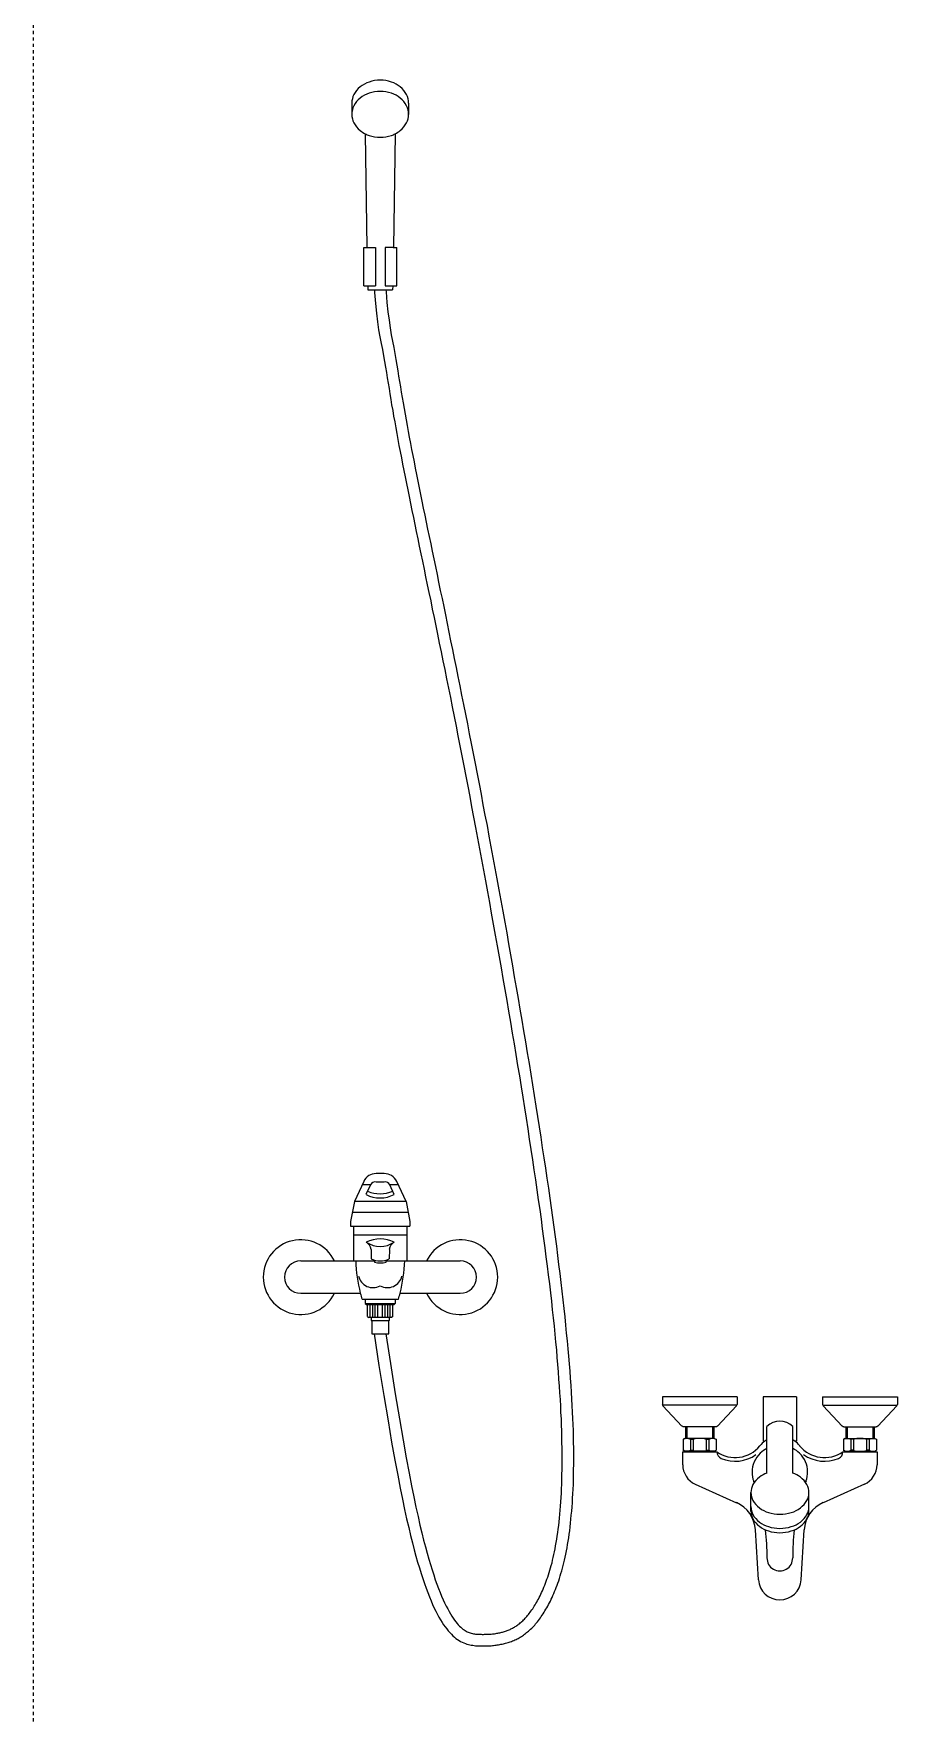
# Model space of a CAD drawing. Header units: inches. Extents: x -292 to 2932, y -132 to 3398.
# Drawn here: x 479.6 to 506.5, y 1058.1 to 1110.4 of the extents above; entities that cross this region are included whole.
import ezdxf

# ---------------------------------------------------------------- set-up
doc = ezdxf.new("R2010")
doc.units = ezdxf.units.IN
doc.header["$MEASUREMENT"] = 0
doc.linetypes.add('DASHDOT2', pattern=[0.5, 0.25, -0.125, 0, -0.125])

# ---------------------------------------------------------------- blocks, each defined once
blk = doc.blocks.new('showerheads_and_shower_faucets')
at = {"color": 18, "linetype": 'DASHDOT2', "true_color": 0x000000, "transparency": 33554541}
blk.add_line((2675.8, 1080.2), (2675.8, 3386.4), dxfattribs=at)
at = {"color": 18, "true_color": 0x000000, "transparency": 33554541}
for p, q in [((2927.8, 3311.6), (2927.8, 3302.7)), ((2972.7, 3311.6), (2972.7, 3302.7)), ((2938.3, 3287.3), (2939.8, 3197.3)), ((2962.2, 3287.3), (2960.7, 3197.3)), ((2937.2, 3166.8), (2937.2, 3197.3)), ((2937.2, 3197.3), (2939.9, 3197.3)), ((2939.9, 3197.3), (2946.5, 3197.3)), ((2946.5, 3197.3), (2946.5, 3166.8)), ((2960.6, 3197.3), (2954.1, 3197.3)), ((2954.1, 3197.3), (2954.1, 3166.8)), ((2960.6, 3197.3), (2963.3, 3197.3)), ((2963.3, 3166.8), (2963.3, 3197.3)), ((2937.2, 3166.8), (2940.4, 3166.8)), ((2940.4, 3166.8), (2940.4, 3163.7)), ((2940.4, 3166.8), (2946.5, 3166.8)), ((2954.1, 3166.8), (2960.2, 3166.8)), ((2960.2, 3166.8), (2960.1, 3163.7)), ((2960.2, 3166.8), (2963.3, 3166.8)), ((2940.4, 3163.7), (2945.9, 3163.7)), ((2945.9, 3163.7), (2955.1, 3163.7)), ((2955.1, 3163.7), (2960.1, 3163.7)), ((2970.8, 2442), (2929.8, 2442)), ((2926.8, 2422.3), (2929.1, 2422.3)), ((2929.1, 2422.3), (2929.1, 2394.8)), ((2929.1, 2422.3), (2971.4, 2422.3)), ((2971.4, 2422.3), (2971.4, 2394.8)), ((2971.4, 2422.3), (2973.8, 2422.3)), ((2929.1, 2415.5), (2971.4, 2415.5)), ((2887.3, 2394.8), (2914, 2394.8)), ((2914, 2394.8), (2929.1, 2394.8)), ((2929.1, 2394.8), (2930.9, 2394.8)), ((2930.9, 2394.8), (2945.7, 2394.8)), ((2943.1, 2404), (2943.1, 2396.4)), ((2945.7, 2395.5), (2945.7, 2393.9)), ((2954.8, 2395.5), (2954.8, 2393.9)), ((2954.8, 2394.8), (2969.6, 2394.8)), ((2957.5, 2404), (2957.4, 2396.4)), ((2969.6, 2394.8), (2971.4, 2394.8)), ((2971.4, 2394.8), (2987, 2394.8)), ((2987, 2394.8), (3013.7, 2394.8)), ((2887.3, 2369.2), (2914, 2369.2)), ((2914, 2369.2), (2934.6, 2369.2)), ((2965.9, 2369.2), (2987, 2369.2)), ((2987, 2369.2), (3013.7, 2369.2)), ((2935.9, 2364.6), (2938.4, 2364.6)), ((2938.4, 2364.6), (2962.1, 2364.6)), ((2938.4, 2364.5), (2938.4, 2361.2)), ((2938.4, 2361.2), (2962.1, 2361.2)), ((2938.4, 2361.2), (2939.3, 2360.3)), ((2939.3, 2360.3), (2940.8, 2360.3)), ((2940.8, 2360.3), (2940.3, 2359.9)), ((2940.3, 2350.8), (2940.3, 2359.9)), ((2941.4, 2360.3), (2940.8, 2360.3)), ((2940.8, 2360.3), (2959.7, 2360.3)), ((2959.1, 2360.3), (2941.4, 2360.3)), ((2942.3, 2350.8), (2942.3, 2359.9)), ((2944.3, 2350.8), (2944.3, 2359.9)), ((2946.3, 2350.8), (2946.3, 2359.9)), ((2948.3, 2350.8), (2948.3, 2359.9)), ((2952.2, 2350.8), (2952.2, 2359.9)), ((2954.2, 2350.8), (2954.2, 2359.9)), ((2956.2, 2350.8), (2956.2, 2359.9)), ((2958.2, 2350.8), (2958.2, 2359.9)), ((2959.7, 2360.3), (2959.1, 2360.3)), ((2960.2, 2359.9), (2959.7, 2360.3)), ((2959.7, 2360.3), (2961.3, 2360.3)), ((2960.2, 2350.8), (2960.2, 2359.9)), ((2961.3, 2360.3), (2962.1, 2361.2)), ((2962.1, 2364.6), (2964.7, 2364.6)), ((2962.1, 2364.5), (2962.1, 2361.2)), ((2940.3, 2350.8), (2941.2, 2350)), ((2943.2, 2350), (2941.2, 2350)), ((2943.2, 2350), (2943.2, 2347.6)), ((2957.3, 2350), (2943.2, 2350)), ((2943.6, 2347.2), (2943.6, 2337.2)), ((2956.8, 2347.4), (2943.7, 2347.4)), ((2956.9, 2347.2), (2956.9, 2337.2)), ((2959.3, 2350), (2957.3, 2350)), ((2957.3, 2350), (2957.3, 2347.6)), ((2960.2, 2350.8), (2959.3, 2350)), ((2943.7, 2337), (2945.4, 2337)), ((2945.4, 2337), (2954.7, 2337)), ((2954.7, 2337), (2956.8, 2337)), ((3232.9, 2287.3), (3173.7, 2287.3)), ((3173.7, 2287.3), (3173.7, 2281.2)), ((3232.7, 2280.5), (3173.8, 2280.5)), ((3174.1, 2280), (3189.2, 2264.1)), ((3217.3, 2264.1), (3232.4, 2280)), ((3232.9, 2287.3), (3232.9, 2281.2)), ((3279.8, 2287.3), (3253.6, 2287.3)), ((3300.6, 2287.3), (3359.8, 2287.3)), ((3300.6, 2287.3), (3300.6, 2281.2)), ((3300.7, 2280.5), (3359.7, 2280.5)), ((3316.2, 2264.1), (3301, 2280)), ((3359.3, 2280), (3344.2, 2264.1)), ((3359.8, 2287.3), (3359.8, 2281.2)), ((3192.1, 2263.6), (3190.5, 2263.6)), ((3214.5, 2263.6), (3192.1, 2263.6)), ((3192.1, 2263.6), (3192.1, 2254.3)), ((3193.1, 2263.6), (3193.1, 2254.3)), ((3213.5, 2263.6), (3213.5, 2254.3)), ((3214.5, 2263.6), (3214.5, 2254.3)), ((3216.1, 2263.6), (3214.5, 2263.6)), ((3256.5, 2226.9), (3256.5, 2263.7)), ((3277, 2226.9), (3277, 2263.7)), ((3317.4, 2263.6), (3319, 2263.6)), ((3319, 2263.6), (3341.4, 2263.6)), ((3319, 2263.6), (3319, 2254.3)), ((3320, 2263.6), (3320, 2254.3)), ((3340.4, 2263.6), (3340.4, 2254.3)), ((3341.4, 2263.6), (3341.4, 2254.3)), ((3341.4, 2263.6), (3343, 2263.6)), ((3191.4, 2254.3), (3190.2, 2253.6)), ((3190.2, 2253.6), (3190.2, 2244.9)), ((3192.1, 2254.3), (3191.4, 2254.3)), ((3214.5, 2254.3), (3192.1, 2254.3)), ((3196.1, 2253.6), (3198.2, 2253.6)), ((3196.1, 2253.6), (3196.1, 2244.9)), ((3198.2, 2253.6), (3198.2, 2244.9)), ((3208.3, 2253.6), (3210.5, 2253.6)), ((3208.3, 2253.6), (3208.3, 2244.9)), ((3210.5, 2253.6), (3210.5, 2244.9)), ((3215.1, 2254.3), (3214.5, 2254.3)), ((3215.1, 2254.3), (3216.4, 2253.6)), ((3216.4, 2253.6), (3216.4, 2244.9)), ((3318.3, 2254.3), (3317.1, 2253.6)), ((3317.1, 2253.6), (3317.1, 2244.9)), ((3318.3, 2254.3), (3319, 2254.3)), ((3319, 2254.3), (3341.4, 2254.3)), ((3323, 2253.6), (3323, 2244.9)), ((3325.1, 2253.6), (3323, 2253.6)), ((3325.1, 2253.6), (3325.1, 2244.9)), ((3335.3, 2253.6), (3335.3, 2244.9)), ((3337.4, 2253.6), (3335.3, 2253.6)), ((3337.4, 2253.6), (3337.4, 2244.9)), ((3341.4, 2254.3), (3342, 2254.3)), ((3342, 2254.3), (3343.3, 2253.6)), ((3343.3, 2253.6), (3343.3, 2244.9)), ((3189.7, 2243.7), (3195.4, 2243.7)), ((3191.4, 2244.1), (3190.2, 2244.9)), ((3195.4, 2244.1), (3191.4, 2244.1)), ((3195.4, 2244.1), (3195.4, 2243.7)), ((3211.1, 2244.1), (3195.4, 2244.1)), ((3195.4, 2243.7), (3211.1, 2243.7)), ((3196.1, 2244.9), (3198.2, 2244.9)), ((3208.3, 2244.9), (3210.5, 2244.9)), ((3215.1, 2244.1), (3211.1, 2244.1)), ((3211.1, 2244.1), (3211.1, 2243.7)), ((3211.1, 2243.7), (3216.8, 2243.7)), ((3215.1, 2244.1), (3216.4, 2244.9)), ((3216.8, 2243.7), (3216.8, 2243.3)), ((3216.8, 2243.7), (3216.8, 2243.7)), ((3316.7, 2243.7), (3322.4, 2243.7)), ((3316.7, 2243.7), (3316.7, 2243.7)), ((3318.3, 2244.1), (3317.1, 2244.9)), ((3318.3, 2244.1), (3322.4, 2244.1)), ((3322.4, 2244.1), (3338, 2244.1)), ((3322.4, 2244.1), (3322.4, 2243.7)), ((3322.4, 2243.7), (3338, 2243.7)), ((3325.1, 2244.9), (3323, 2244.9)), ((3337.4, 2244.9), (3335.3, 2244.9)), ((3338, 2244.1), (3338, 2243.7)), ((3338, 2244.1), (3342, 2244.1)), ((3338, 2243.7), (3343.7, 2243.7)), ((3342, 2244.1), (3343.3, 2244.9)), ((3199.7, 2218.1), (3232.4, 2203.4)), ((3243.8, 2196.8), (3243.8, 2211.4)), ((3289.7, 2196.8), (3289.7, 2211.4)), ((3333.7, 2218.1), (3301, 2203.4)), ((3249.8, 2142.3), (3247.4, 2181.9)), ((3283.6, 2142.3), (3286.1, 2181.9))]:
    blk.add_line(p, q, dxfattribs=at)
at = {"color": 18, "linetype": 'Continuous', "true_color": 0x000000, "transparency": 33554541}
for p, q in [((3189.7, 2243.7), (3189.7, 2233.5)), ((3343.7, 2243.7), (3343.7, 2233.5))]:
    blk.add_line(p, q, dxfattribs=at)
at = {"color": 18, "true_color": 0x000000, "transparency": 33554541}
for points in [[(2972.7, 3311.6, 0.118933), (2971.1, 3318.3, 0.104742), (2966.1, 3324.4, 0.089419), (2959.1, 3328.3, 0.080955), (2950.3, 3329.8, 0.080955), (2941.5, 3328.3, 0.089419), (2934.4, 3324.4, 0.104742), (2929.4, 3318.3, 0.118933), (2927.8, 3311.6, 0.118933)], [(2972.7, 3302.7, 0.118933), (2971.1, 3309.5, 0.104742), (2966.1, 3315.6, 0.089419), (2959.1, 3319.4, 0.080955), (2950.3, 3320.9, 0.080955), (2941.5, 3319.4, 0.089419), (2934.4, 3315.6, 0.104742), (2929.4, 3309.5, 0.118933), (2927.8, 3302.7, 0.118933)], [(2927.8, 3302.7, 0.118933), (2929.4, 3296, 0.104742), (2934.4, 3289.9, 0.051579), (2938.3, 3287.3, 0.080955)], [(2962.2, 3287.3, 0.051579), (2966.1, 3289.9, 0.104742), (2971.1, 3296, 0.118933), (2972.7, 3302.7, 0.118933)], [(2938.3, 3287.3, 0.037666), (2941.5, 3286, 0.080955), (2950.3, 3284.5, 0.080955), (2959.1, 3286, 0.037666), (2962.2, 3287.3, 0.104742)], [(2970.8, 2442), (2963.3, 2457.7, 0.305876), (2953.4, 2464), (2950.3, 2464), (2947.1, 2464, 0.305876), (2937.2, 2457.7), (2929.8, 2442)], [(2961.4, 2447.5), (2957.8, 2455.2, 0.33403), (2953.5, 2457.3), (2947, 2457.3, 0.33403), (2942.7, 2455.2), (2939, 2447.4)], [(3256.5, 2246.4, 0.074679), (3251.2, 2242.6, 0.099738), (3246.4, 2235.7, 0.101634), (3244.7, 2227.6, 0.089075), (3246, 2220.4, 0.099738)], [(3287.4, 2220.4, 0.192452), (3287.1, 2235.7, 0.099738), (3282.3, 2242.6, 0.074679), (3277, 2246.4, 0.095427)], [(3256.5, 2226.9, 0.07238), (3250.5, 2223.6, 0.106065), (3245.4, 2217.7, 0.126787), (3243.8, 2211.4, 0.126787), (3245.4, 2205.1, 0.106065), (3250.5, 2199.3, 0.085799), (3257.7, 2195.6, 0.075468), (3266.7, 2194.2, 0.075468), (3275.8, 2195.6, 0.085799), (3283, 2199.3, 0.106065), (3288.1, 2205.1, 0.126787), (3289.7, 2211.4, 0.126787), (3288.1, 2217.7, 0.106065), (3283, 2223.6, 0.07238), (3277, 2226.9, 0.075468)], [(3243.8, 2200.3, 0.126787), (3245.4, 2194, 0.106065), (3250.5, 2188.1, 0.085799), (3257.7, 2184.5, 0.075468), (3266.7, 2183.1, 0.075468), (3275.8, 2184.5, 0.085799), (3283, 2188.1, 0.106065), (3288.1, 2194, 0.126787), (3289.7, 2200.3, 0.126787)], [(3243.8, 2196.8, 0.126787), (3245.4, 2190.5, 0.106065), (3250.5, 2184.7, 0.085799), (3257.7, 2181, 0.075468), (3266.7, 2179.6, 0.075468), (3275.8, 2181, 0.085799), (3283, 2184.7, 0.106065), (3288.1, 2190.5, 0.126787), (3289.7, 2196.8, 0.126787)]]:
    blk.add_lwpolyline(points, format="xyb", dxfattribs=at)
for points in [[(2945.4, 2337), (2949.3, 2312), (2953.1, 2288.2), (2956.5, 2268.2), (2959.3, 2251.3), (2961.9, 2237.2), (2964.1, 2225.2), (2966.1, 2215), (2967.9, 2206.1), (2969.6, 2198), (2971.2, 2190.5), (2972.8, 2183.7), (2974.3, 2177.4), (2975.8, 2171.5), (2977.2, 2166.1), (2978.5, 2161), (2979.9, 2156.3), (2981.3, 2151.7), (2982.6, 2147.4), (2983.9, 2143.3), (2985.3, 2139.4), (2986.6, 2135.7), (2987.9, 2132.2), (2989.2, 2128.9), (2990.5, 2125.8), (2991.8, 2122.8), (2993, 2120), (2994.3, 2117.4), (2995.6, 2115), (2996.8, 2112.7), (2998.1, 2110.6), (2999.3, 2108.6), (3000.5, 2106.7), (3001.7, 2105), (3003, 2103.4), (3004.2, 2101.9), (3005.4, 2100.5), (3006.6, 2099.2), (3007.8, 2098.1), (3009, 2097), (3010.2, 2096), (3011.5, 2095.1), (3012.7, 2094.3), (3013.9, 2093.6), (3015.2, 2093), (3016.5, 2092.4), (3017.7, 2091.9), (3018.9, 2091.5), (3020.1, 2091.2), (3021.3, 2090.9), (3022.4, 2090.7), (3023.6, 2090.5), (3024.7, 2090.3), (3025.8, 2090.2), (3026.9, 2090.1), (3027.9, 2090.1), (3029, 2090), (3030, 2090), (3031, 2090), (3032, 2090), (3033, 2090), (3034.1, 2090), (3035.1, 2090.1), (3036.1, 2090.1), (3037.1, 2090.2), (3038.1, 2090.2), (3039.1, 2090.3), (3040.1, 2090.4), (3041, 2090.5), (3042, 2090.6), (3043, 2090.8), (3044, 2090.9), (3044.9, 2091.1), (3045.9, 2091.3), (3046.8, 2091.5), (3047.8, 2091.7), (3048.7, 2091.9), (3049.6, 2092.1), (3050.6, 2092.4), (3051.5, 2092.7), (3052.4, 2093), (3053.3, 2093.3), (3054.2, 2093.6), (3055.1, 2094), (3056, 2094.3), (3056.9, 2094.7), (3057.8, 2095.1), (3058.6, 2095.6), (3059.5, 2096), (3060.3, 2096.5), (3061.2, 2097), (3062.1, 2097.5), (3062.9, 2098.1), (3063.7, 2098.6), (3064.6, 2099.2), (3065.4, 2099.8), (3066.2, 2100.5), (3067, 2101.1), (3067.8, 2101.8), (3068.6, 2102.5), (3069.4, 2103.3), (3070.2, 2104.1), (3071, 2104.8), (3071.8, 2105.7), (3072.6, 2106.5), (3073.3, 2107.4), (3074.1, 2108.3), (3074.8, 2109.2), (3075.6, 2110.2), (3076.4, 2111.2), (3077.1, 2112.2), (3077.8, 2113.2), (3078.6, 2114.3), (3079.3, 2115.4), (3080, 2116.6), (3080.7, 2117.7), (3081.5, 2119), (3082.2, 2120.2), (3082.9, 2121.5), (3083.6, 2122.8), (3084.3, 2124.1), (3085, 2125.5), (3085.7, 2126.9), (3086.4, 2128.4), (3087, 2129.9), (3087.7, 2131.4), (3088.4, 2133), (3089, 2134.6), (3089.7, 2136.3), (3090.3, 2138), (3091, 2139.8), (3091.6, 2141.6), (3092.2, 2143.5), (3092.8, 2145.4), (3093.4, 2147.3), (3094, 2149.4), (3094.6, 2151.5), (3095.1, 2153.6), (3095.7, 2155.8), (3096.2, 2158), (3096.7, 2160.4), (3097.2, 2162.7), (3097.7, 2165.2), (3098.2, 2167.7), (3098.6, 2170.3), (3099.1, 2172.9), (3099.5, 2175.6), (3099.9, 2178.4), (3100.3, 2181.2), (3100.7, 2184.2), (3101, 2187.2), (3101.3, 2190.3), (3101.6, 2193.4), (3101.9, 2196.7), (3102.2, 2200), (3102.4, 2203.4), (3102.6, 2206.9), (3102.8, 2210.4), (3103, 2214.1), (3103.2, 2217.8), (3103.3, 2221.7), (3103.4, 2225.6), (3103.4, 2229.6), (3103.5, 2233.7), (3103.5, 2237.9), (3103.5, 2242.2), (3103.5, 2246.6), (3103.4, 2251.1), (3103.3, 2255.7), (3103.2, 2260.5), (3103, 2265.3), (3102.8, 2270.2), (3102.6, 2275.2), (3102.3, 2280.3), (3102, 2285.5), (3101.7, 2290.9), (3101.4, 2296.3), (3101, 2301.9), (3100.6, 2307.6), (3100.1, 2313.4), (3099.6, 2319.3), (3099.1, 2325.3), (3098.5, 2331.5), (3097.9, 2337.7), (3097.3, 2344.1), (3096.6, 2350.6), (3095.9, 2357.2), (3095.2, 2364), (3094.4, 2370.8), (3093.6, 2377.7), (3092.7, 2384.8), (3091.8, 2391.9), (3090.9, 2399.2), (3090, 2406.5), (3089, 2413.9), (3088, 2421.5), (3087, 2429.1), (3085.9, 2436.8), (3084.8, 2444.5), (3083.7, 2452.4), (3082.5, 2460.3), (3081.4, 2468.3), (3080.2, 2476.4), (3078.9, 2484.5), (3077.7, 2492.7), (3076.4, 2500.9), (3075.1, 2509.2), (3073.8, 2517.5), (3072.5, 2525.9), (3071.1, 2534.3), (3069.8, 2542.7), (3068.4, 2551.2), (3067, 2559.7), (3065.6, 2568.3), (3064.1, 2576.9), (3062.7, 2585.5), (3061.2, 2594.1), (3059.7, 2602.7), (3058.2, 2611.3), (3056.7, 2619.9), (3055.2, 2628.6), (3053.7, 2637.2), (3052.2, 2645.9), (3050.7, 2654.5), (3049.1, 2663.1), (3047.6, 2671.7), (3046, 2680.3), (3044.5, 2688.8), (3042.9, 2697.4), (3041.3, 2705.9), (3039.8, 2714.4), (3038.2, 2722.8), (3036.6, 2731.2), (3035.1, 2739.5), (3033.5, 2747.9), (3031.9, 2756.1), (3030.4, 2764.3), (3028.8, 2772.5), (3027.2, 2780.6), (3025.7, 2788.6), (3024.1, 2796.6), (3022.6, 2804.5), (3021.1, 2812.3), (3019.6, 2820), (3018, 2827.7), (3016.5, 2835.3), (3015, 2842.8), (3013.6, 2850.2), (3012.1, 2857.5), (3010.6, 2864.8), (3009.2, 2871.9), (3007.7, 2879), (3006.3, 2885.9), (3004.9, 2892.8), (3003.5, 2899.6), (3002.2, 2906.3), (3000.8, 2912.9), (2999.5, 2919.4), (2998.1, 2925.8), (2996.8, 2932.2), (2995.5, 2938.4), (2994.2, 2944.6), (2993, 2950.7), (2991.7, 2956.7), (2990.5, 2962.6), (2989.3, 2968.4), (2988.1, 2974.2), (2986.9, 2979.8), (2985.8, 2985.4), (2984.6, 2991), (2983.5, 2996.4), (2982.4, 3001.8), (2981.4, 3007.1), (2980.3, 3012.3), (2979.3, 3017.5), (2978.3, 3022.5), (2977.3, 3027.6), (2976.3, 3032.5), (2975.4, 3037.4), (2974.4, 3042.2), (2973.5, 3047), (2972.7, 3051.6), (2971.8, 3056.3), (2971, 3060.8), (2970.2, 3065.3), (2969.4, 3069.8), (2968.6, 3074.2), (2967.9, 3078.5), (2967.2, 3082.8), (2966.5, 3087), (2965.8, 3091.2), (2965.1, 3095.4), (2964.4, 3099.7), (2963.7, 3104.1), (2963, 3108.6), (2962.1, 3113.3), (2961.3, 3118.1), (2960.3, 3123), (2959.3, 3128.2), (2958.4, 3133.7), (2957.5, 3139.8), (2956.6, 3146.4), (2955.8, 3153.8), (2955.2, 3162.2), (2955.1, 3163.7)], [(2954.7, 2337), (2958.4, 2313.5), (2962.2, 2289.7), (2965.5, 2269.7), (2968.4, 2252.9), (2970.9, 2238.8), (2973.1, 2226.9), (2975.1, 2216.8), (2976.9, 2208), (2978.6, 2199.9), (2980.2, 2192.5), (2981.7, 2185.7), (2983.2, 2179.5), (2984.6, 2173.8), (2986, 2168.5), (2987.4, 2163.5), (2988.7, 2158.8), (2990, 2154.4), (2991.3, 2150.2), (2992.6, 2146.2), (2993.9, 2142.4), (2995.2, 2138.9), (2996.4, 2135.5), (2997.7, 2132.3), (2998.9, 2129.3), (3000.1, 2126.6), (3001.3, 2124), (3002.5, 2121.5), (3003.7, 2119.3), (3004.8, 2117.2), (3005.9, 2115.3), (3007, 2113.5), (3008.1, 2111.9), (3009.1, 2110.4), (3010.2, 2109), (3011.2, 2107.8), (3012.1, 2106.7), (3013.1, 2105.7), (3014, 2104.8), (3014.9, 2104), (3015.8, 2103.3), (3016.7, 2102.7), (3017.5, 2102.1), (3018.3, 2101.7), (3019.2, 2101.2), (3020, 2100.9), (3020.8, 2100.6), (3021.6, 2100.3), (3022.4, 2100.1), (3023.3, 2099.9), (3024.1, 2099.7), (3024.9, 2099.5), (3025.8, 2099.4), (3026.6, 2099.3), (3027.5, 2099.3), (3028.4, 2099.2), (3029.3, 2099.2), (3030.2, 2099.2), (3031.1, 2099.1), (3032, 2099.1), (3032.9, 2099.2), (3033.8, 2099.2), (3034.7, 2099.2), (3035.6, 2099.3), (3036.5, 2099.3), (3037.4, 2099.4), (3038.2, 2099.4), (3039.1, 2099.5), (3040, 2099.6), (3040.8, 2099.7), (3041.7, 2099.8), (3042.5, 2100), (3043.3, 2100.1), (3044.1, 2100.3), (3044.9, 2100.4), (3045.7, 2100.6), (3046.5, 2100.8), (3047.2, 2101), (3048, 2101.2), (3048.7, 2101.4), (3049.5, 2101.7), (3050.2, 2101.9), (3050.9, 2102.2), (3051.7, 2102.5), (3052.4, 2102.8), (3053.1, 2103.1), (3053.8, 2103.4), (3054.5, 2103.7), (3055.1, 2104.1), (3055.8, 2104.5), (3056.5, 2104.9), (3057.2, 2105.3), (3057.8, 2105.7), (3058.5, 2106.2), (3059.2, 2106.6), (3059.8, 2107.1), (3060.5, 2107.6), (3061.2, 2108.2), (3061.8, 2108.7), (3062.5, 2109.3), (3063.1, 2109.9), (3063.8, 2110.6), (3064.4, 2111.2), (3065.1, 2111.9), (3065.7, 2112.6), (3066.4, 2113.4), (3067, 2114.1), (3067.7, 2114.9), (3068.3, 2115.8), (3069, 2116.6), (3069.6, 2117.5), (3070.3, 2118.5), (3071, 2119.4), (3071.6, 2120.4), (3072.3, 2121.4), (3072.9, 2122.5), (3073.6, 2123.6), (3074.2, 2124.7), (3074.8, 2125.9), (3075.5, 2127.1), (3076.1, 2128.3), (3076.8, 2129.6), (3077.4, 2130.9), (3078, 2132.2), (3078.7, 2133.6), (3079.3, 2135), (3079.9, 2136.5), (3080.5, 2138), (3081.1, 2139.6), (3081.7, 2141.2), (3082.3, 2142.8), (3082.9, 2144.5), (3083.5, 2146.3), (3084.1, 2148.1), (3084.6, 2149.9), (3085.2, 2151.9), (3085.7, 2153.8), (3086.3, 2155.9), (3086.8, 2157.9), (3087.3, 2160.1), (3087.8, 2162.3), (3088.3, 2164.6), (3088.7, 2166.9), (3089.2, 2169.3), (3089.6, 2171.8), (3090, 2174.4), (3090.4, 2177), (3090.8, 2179.7), (3091.2, 2182.4), (3091.6, 2185.3), (3091.9, 2188.2), (3092.2, 2191.2), (3092.5, 2194.3), (3092.8, 2197.4), (3093.1, 2200.7), (3093.3, 2204), (3093.5, 2207.4), (3093.7, 2210.9), (3093.9, 2214.5), (3094, 2218.2), (3094.1, 2221.9), (3094.2, 2225.8), (3094.3, 2229.8), (3094.3, 2233.8), (3094.3, 2237.9), (3094.3, 2242.2), (3094.3, 2246.5), (3094.2, 2251), (3094.1, 2255.5), (3094, 2260.2), (3093.8, 2264.9), (3093.7, 2269.8), (3093.4, 2274.8), (3093.2, 2279.8), (3092.9, 2285), (3092.6, 2290.3), (3092.2, 2295.7), (3091.8, 2301.3), (3091.4, 2306.9), (3091, 2312.7), (3090.5, 2318.5), (3090, 2324.5), (3089.4, 2330.6), (3088.8, 2336.9), (3088.2, 2343.2), (3087.5, 2349.7), (3086.8, 2356.2), (3086.1, 2362.9), (3085.3, 2369.7), (3084.5, 2376.6), (3083.6, 2383.7), (3082.7, 2390.8), (3081.8, 2398), (3080.9, 2405.3), (3079.9, 2412.7), (3078.9, 2420.2), (3077.9, 2427.8), (3076.8, 2435.5), (3075.7, 2443.3), (3074.6, 2451.1), (3073.5, 2459), (3072.3, 2467), (3071.1, 2475), (3069.9, 2483.1), (3068.6, 2491.3), (3067.4, 2499.5), (3066.1, 2507.8), (3064.8, 2516.1), (3063.4, 2524.4), (3062.1, 2532.8), (3060.7, 2541.3), (3059.3, 2549.7), (3057.9, 2558.3), (3056.5, 2566.8), (3055.1, 2575.3), (3053.6, 2583.9), (3052.2, 2592.5), (3050.7, 2601.1), (3049.2, 2609.7), (3047.7, 2618.4), (3046.2, 2627), (3044.7, 2635.6), (3043.2, 2644.3), (3041.6, 2652.9), (3040.1, 2661.5), (3038.5, 2670.1), (3037, 2678.6), (3035.4, 2687.2), (3033.9, 2695.7), (3032.3, 2704.2), (3030.7, 2712.7), (3029.2, 2721.1), (3027.6, 2729.5), (3026, 2737.9), (3024.5, 2746.2), (3022.9, 2754.4), (3021.4, 2762.6), (3019.8, 2770.8), (3018.2, 2778.8), (3016.7, 2786.9), (3015.1, 2794.8), (3013.6, 2802.7), (3012.1, 2810.5), (3010.6, 2818.3), (3009, 2825.9), (3007.5, 2833.5), (3006.1, 2841), (3004.6, 2848.4), (3003.1, 2855.7), (3001.6, 2863), (3000.2, 2870.1), (2998.8, 2877.1), (2997.3, 2884.1), (2995.9, 2891), (2994.6, 2897.7), (2993.2, 2904.4), (2991.8, 2911), (2990.5, 2917.5), (2989.1, 2924), (2987.8, 2930.3), (2986.5, 2936.5), (2985.3, 2942.7), (2984, 2948.8), (2982.8, 2954.8), (2981.5, 2960.7), (2980.3, 2966.5), (2979.1, 2972.3), (2978, 2978), (2976.8, 2983.6), (2975.7, 2989.1), (2974.6, 2994.6), (2973.5, 3000), (2972.4, 3005.3), (2971.3, 3010.5), (2970.3, 3015.7), (2969.3, 3020.8), (2968.3, 3025.8), (2967.3, 3030.8), (2966.4, 3035.7), (2965.4, 3040.5), (2964.5, 3045.3), (2963.7, 3050), (2962.8, 3054.6), (2962, 3059.2), (2961.1, 3063.7), (2960.4, 3068.2), (2959.6, 3072.6), (2958.9, 3077), (2958.1, 3081.3), (2957.5, 3085.5), (2956.8, 3089.8), (2956.1, 3094), (2955.4, 3098.3), (2954.7, 3102.6), (2953.9, 3107.1), (2953.1, 3111.6), (2952.3, 3116.4), (2951.3, 3121.3), (2950.3, 3126.6), (2949.3, 3132.2), (2948.4, 3138.5), (2947.5, 3145.4), (2946.7, 3153), (2946, 3161.6), (2945.9, 3163.7)], [(2942.6, 2455), (2935.9, 2455)], [(2964.6, 2455), (2957.9, 2455)], [(2929.8, 2442), (2926.8, 2426.1), (2926.8, 2422.3)], [(2970.8, 2442), (2973.8, 2426.1), (2973.8, 2422.3)], [(2972.4, 2433.1), (2928.1, 2433.1)], [(3253.6, 2287.3), (3253.6, 2252.2), (3254.9, 2252.2)], [(3279.8, 2287.3), (3279.8, 2252.2), (3278.6, 2252.2)]]:
    blk.add_lwpolyline(points, dxfattribs=at)
for centre, radius, start, end in [((2950.1, 2469.1), 24.4, 243.0585, 297.6626), ((2950.1, 2472.4), 24.4, 246.3632, 294.3577), ((2887.3, 2382), 29.6, 25.6334, 334.3666), ((2950.3, 2386.6), 25.6, 64.3824, 115.6176), ((2950.3, 2425.6), 19.3, 235.1075, 304.8925), ((2934.7, 2402.5), 8.46, 10, 58.1897), ((2965.8, 2402.5), 8.46, 121.8103, 170), ((3013.7, 2382), 29.6, 205.6334, 154.3666), ((2887.3, 2382), 12.8, 90, 270), ((3050.2, 2398.7), 119.4, 181.8433, 194.2901), ((2950.3, 2411.9), 17, 245.0339, 294.9661), ((2850.3, 2398.7), 119.4, 345.7099, 358.1567), ((3013.7, 2382), 12.8, 270, 90), ((2944.5, 2385.4), 11.7, 192.8924, 299.324), ((2950.3, 2410.3), 17, 254.4705, 285.5295), ((2956, 2385.4), 11.7, 240.676, 347.1076), ((3050.2, 2398.7), 119.4, 194.2901, 196.6108), ((2850.3, 2398.7), 119.4, 343.3892, 345.7099), ((2943.5, 2347.6), 0.259, 180, 250.5288), ((2943.3, 2347.2), 0.259, 0, 70.5288), ((2957.2, 2347.2), 0.259, 109.4712, 180), ((2957, 2347.6), 0.259, 289.4712, 0), ((2943.7, 2337.2), 0.172, 180, 270), ((2956.8, 2337.2), 0.172, 270, 0), ((3175.3, 2281.2), 1.69, 180, 223.5312), ((3231.2, 2281.2), 1.69, 316.4688, 0), ((3302.3, 2281.2), 1.69, 180, 223.5312), ((3358.1, 2281.2), 1.69, 316.4688, 0), ((3190.5, 2265.3), 1.69, 223.5312, 270), ((3216.1, 2265.3), 1.69, 270, 316.4688), ((3266.7, 2253.1), 14.8, 46.1, 133.9), ((3317.4, 2265.3), 1.69, 223.5312, 270), ((3343, 2265.3), 1.69, 270, 316.4688), ((3193.1, 2247.9), 6.35, 62.2042, 117.7958), ((3203.3, 2236.3), 18, 73.5736, 106.4264), ((3213.4, 2247.9), 6.35, 62.2042, 117.7958), ((3231.3, 2264.5), 25.4, 235.1455, 320.8137), ((3266.7, 2235.7), 20.3, 125.6347, 140.8137), ((3266.7, 2235.7), 20.3, 120.2847, 125.6347), ((3266.7, 2235.7), 20.3, 54.3653, 59.7153), ((3266.7, 2235.7), 20.3, 39.1863, 54.3653), ((3302.1, 2264.5), 25.4, 219.1863, 304.8545), ((3320, 2247.9), 6.35, 62.2042, 117.7958), ((3330.2, 2236.3), 18, 73.5736, 106.4264), ((3340.3, 2247.9), 6.35, 62.2042, 117.7958), ((3193.1, 2250.5), 6.35, 242.2042, 297.7958), ((3203.3, 2262.1), 18, 253.5736, 286.4264), ((3213.4, 2250.5), 6.35, 242.2042, 297.7958), ((3222.5, 2243.7), 5.67, 180, 247.0199), ((3231.3, 2264.5), 28.3, 247.0199, 305.7168), ((3302.1, 2264.5), 28.3, 234.2832, 292.9801), ((3311, 2243.7), 5.67, 292.9801, 0), ((3320, 2250.5), 6.35, 242.2042, 297.7958), ((3330.2, 2262.1), 18, 253.5736, 286.4264), ((3340.3, 2250.5), 6.35, 242.2042, 297.7958), ((3206.7, 2233.5), 16.9, 180, 245.879), ((3326.8, 2233.5), 16.9, 294.121, 0), ((3087.4, 2161.6), 169.2, 19.9677, 20.3608), ((3446.1, 2161.6), 169.2, 159.6392, 160.0323), ((3222, 2180.3), 25.4, 3.5637, 65.879), ((3311.4, 2180.3), 25.4, 114.121, 176.4363), ((3087.4, 2161.6), 169.2, 359.3765, 6.8894), ((3446.1, 2161.6), 169.2, 173.1106, 180.6235), ((3266.7, 2159.6), 10.2, 179.3765, 0.6235), ((3266.7, 2143.4), 16.9, 183.5637, 356.4363)]:
    blk.add_arc(centre, radius, start, end, dxfattribs=at)

msp = doc.modelspace()

# ---------------------------------------------------------------- block references
at = {"transparency": 33554541, "xscale": 0.03937007874015748, "yscale": 0.03937007874015748, "zscale": 0.03937007874015748}
msp.add_blockref('showerheads_and_shower_faucets', (374.26515, 977.88024), dxfattribs=at)

doc.saveas('drawing.dxf')
